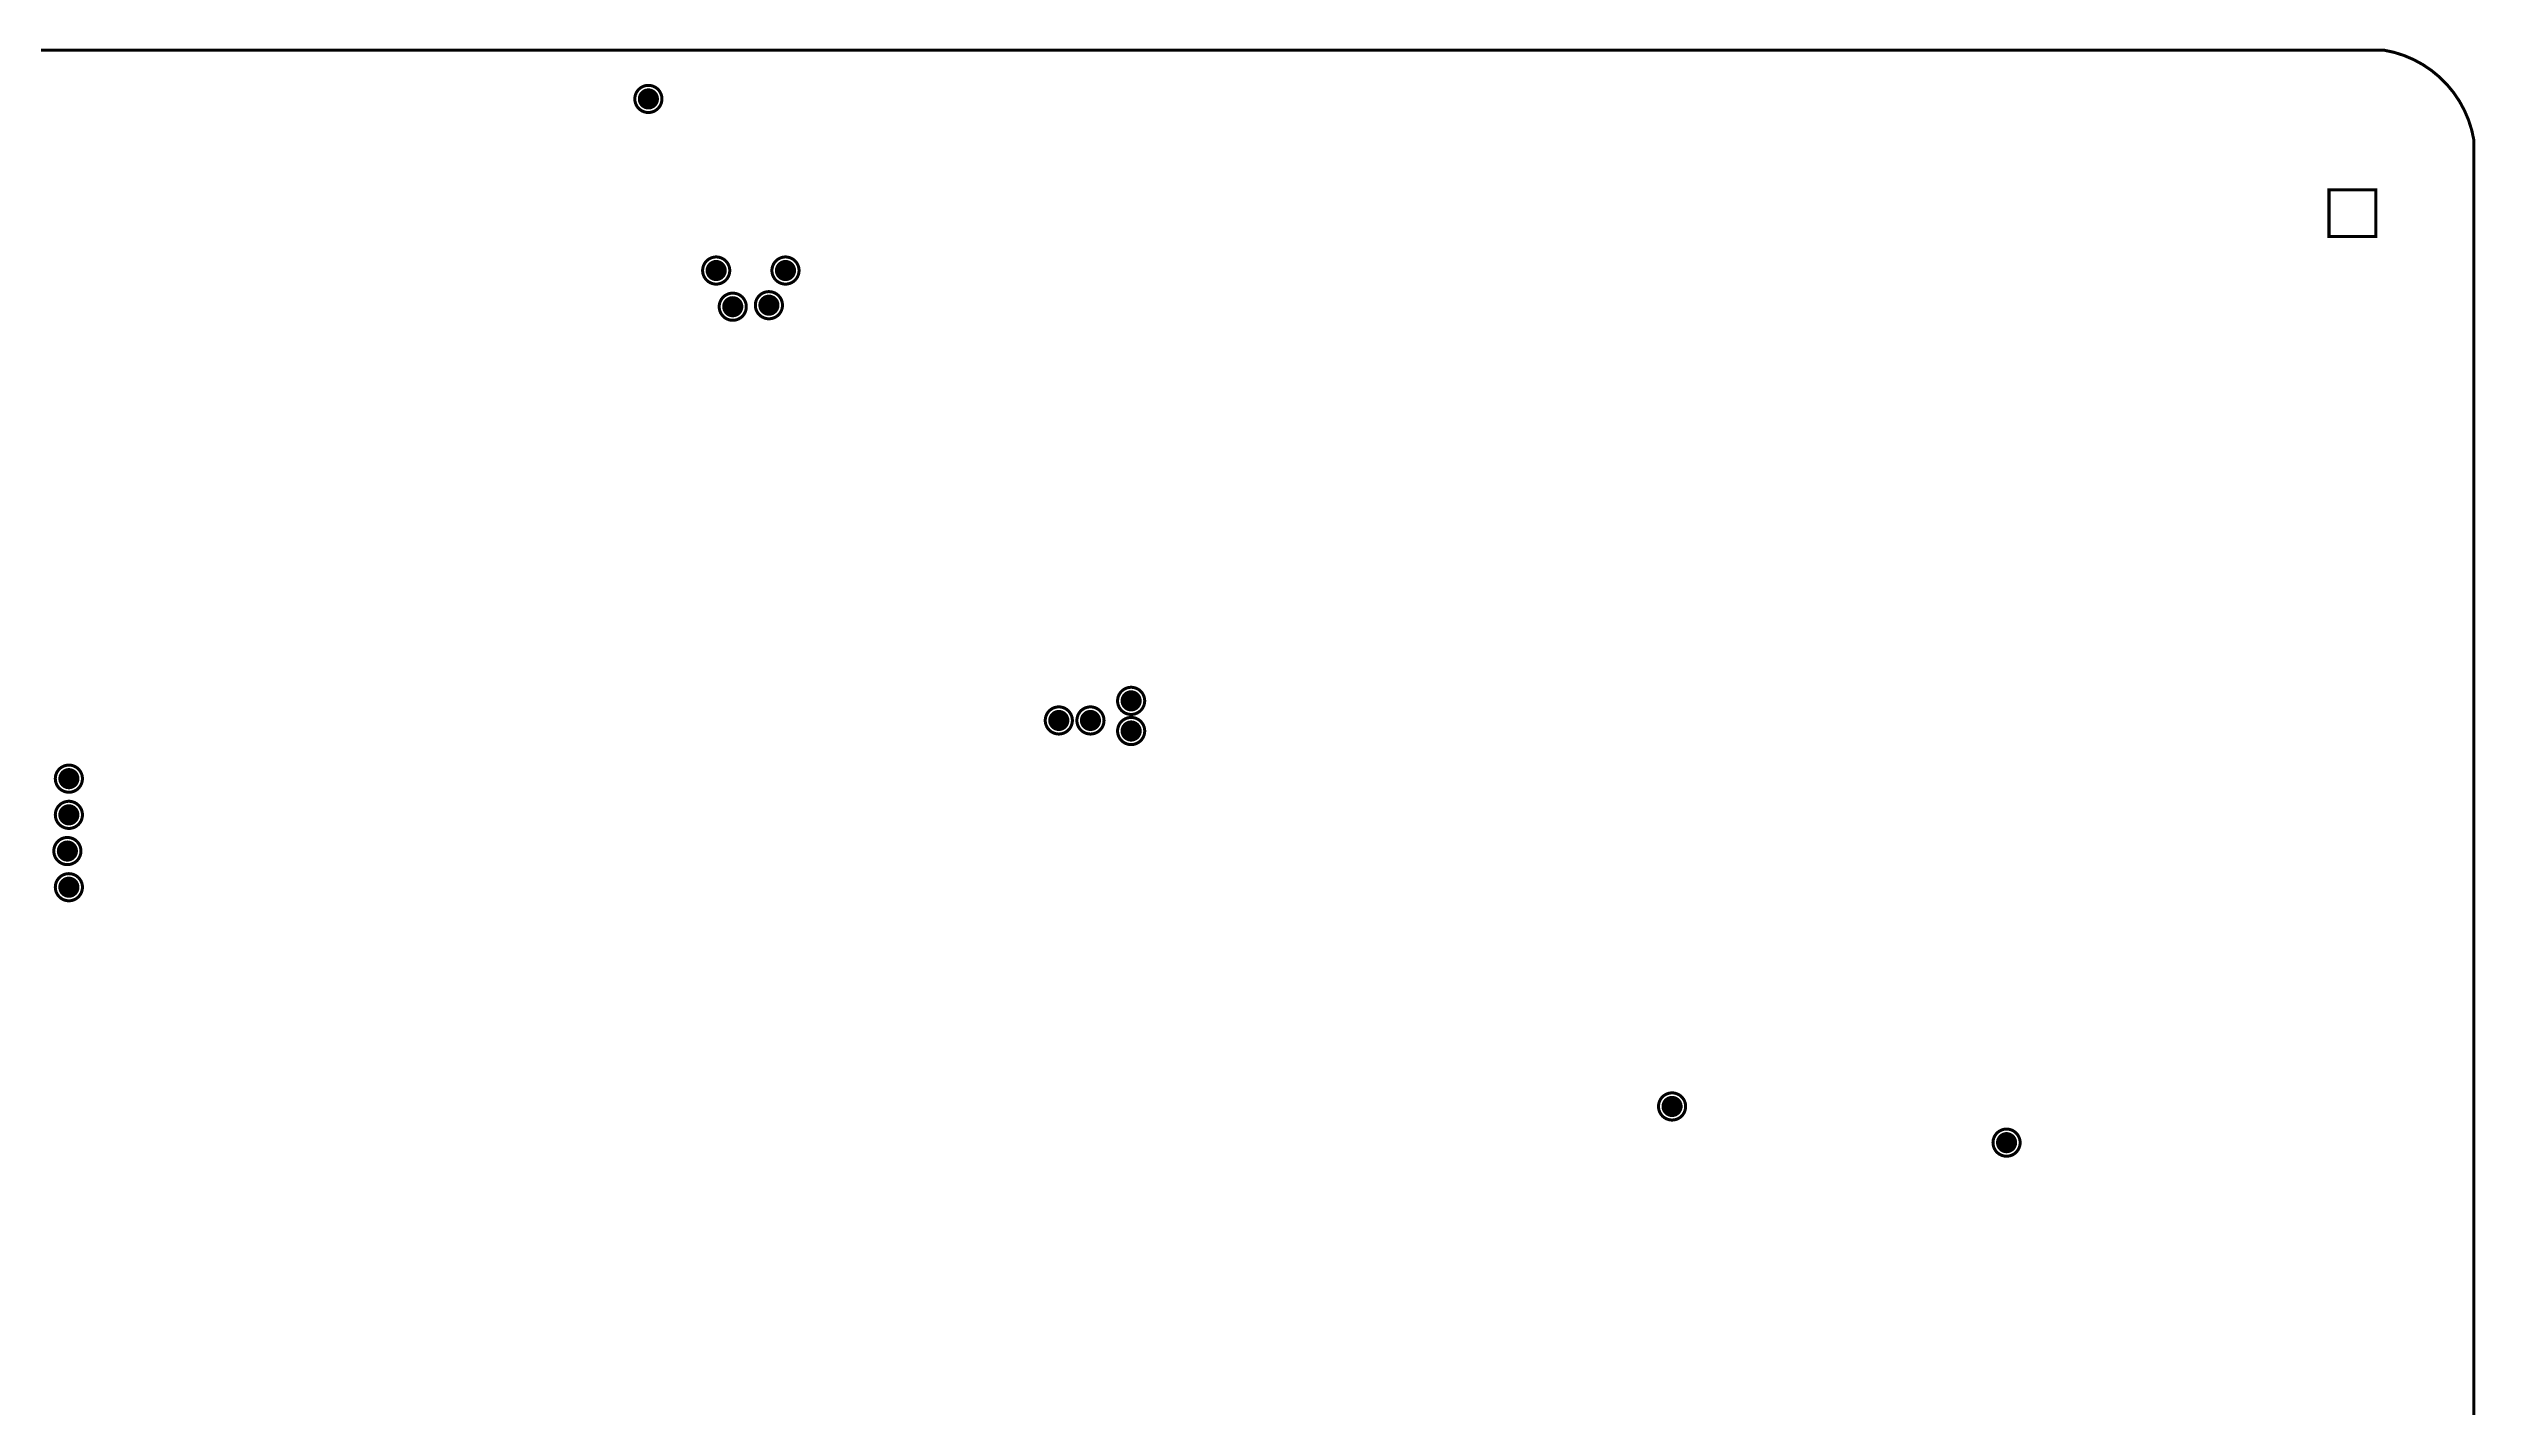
# Model space of a CAD drawing. Extents: x -4 to 157, y -4 to 87.
# Drawn here: x 76 to 156.6, y 41.5 to 86.6 of the extents above; entities that cross this region are included whole.
import ezdxf
from ezdxf.enums import TextEntityAlignment as Align

# ---------------------------------------------------------------- set-up
doc = ezdxf.new("R2010")
doc.units = 0
for name, color, linetype in [('BOARD_CUTOUT_00', 255, 'CONTINUOUS'), ('BOARD_OUTLINE_00', 255, 'CONTINUOUS'), ('DRIL_PLTE_THRU_01', 3, 'CONTINUOUS'), ('DRIL_PLTE_THRU_02', 171, 'CONTINUOUS'), ('DRIL_PLTE_THRU_03', 222, 'CONTINUOUS'), ('DRIL_PLTE_THRU_04', 2, 'CONTINUOUS'), ('PADS_BOT', 56, 'CONTINUOUS'), ('PADS_INNER', 96, 'CONTINUOUS'), ('PADS_TOP', 96, 'CONTINUOUS'), ('PART_BOT_2DLINE_126', 183, 'CONTINUOUS'), ('PART_NAME_129', 3, 'CONTINUOUS')]:
    doc.layers.add(name, color=color, linetype=linetype)
doc.styles.add('W0$03', font='simplex', dxfattribs={"width": 0.75})

# ---------------------------------------------------------------- blocks, each defined once
blk = doc.blocks.new('SMOOTH_0$1')
at = {"const_width": 0.05}
blk.add_lwpolyline([(-0.025, 0, 1), (0.025, 0, 1)], format="xyb", close=True, dxfattribs=at)
blk = doc.blocks.new('BOARD_8')
at = {"layer": 'BOARD_CUTOUT_00', "const_width": 0.1}
blk.add_lwpolyline([(160.97, -4.66), (162.52, -4.66), (162.52, -6.21), (160.97, -6.21)], close=True, dxfattribs=at)
at = {"layer": 'BOARD_OUTLINE_00', "const_width": 0.1}
blk.add_lwpolyline([(5.77, -3.03, -0.317219), (8.77, -0.03), (162.78, -0.03, -0.322509), (165.78, -3.03), (165.78, -87.05, -0.312423), (162.78, -90.05), (8.77, -90.05, -0.333625), (5.77, -87.05)], format="xyb", close=True, dxfattribs=at)
at = {"layer": 'BOARD_CUTOUT_00'}
for p in [(160.97, -4.66), (162.52, -4.66), (160.97, -6.21), (162.52, -6.21)]:
    blk.add_blockref('SMOOTH_0$1', p, dxfattribs=at)
at = {"layer": 'BOARD_OUTLINE_00'}
for p in [(162.78, -0.03), (165.78, -3.03)]:
    blk.add_blockref('SMOOTH_0$1', p, dxfattribs=at)
blk = doc.blocks.new('PART_BODY_BOT_54')
at = {"layer": 'PART_BOT_2DLINE_126', "const_width": 0.10008}
blk.add_lwpolyline([(0.450088, 0, 1), (-0.450088, 0, 1)], format="xyb", close=True, dxfattribs=at)
blk = doc.blocks.new('DRIL_HOLE_0')
blk.add_lwpolyline([(0, 0, 1), (0, 0, 1)], format="xyb", close=True)
blk = doc.blocks.new('PAD_0')
blk.add_lwpolyline([(0, 0, 1), (0, 0, 1)], format="xyb", close=True)
blk = doc.blocks.new('PAD_1')
at = {"const_width": 0.35}
blk.add_lwpolyline([(0, -0.175, 1), (0, 0.175, 1)], format="xyb", close=True, dxfattribs=at)
blk = doc.blocks.new('STK_BOT_78')
at = {"layer": 'DRIL_PLTE_THRU_01'}
blk.add_blockref('DRIL_HOLE_0', (0, 0), dxfattribs=at)
at = {"layer": 'DRIL_PLTE_THRU_02'}
blk.add_blockref('DRIL_HOLE_0', (0, 0), dxfattribs=at)
at = {"layer": 'DRIL_PLTE_THRU_03'}
blk.add_blockref('DRIL_HOLE_0', (0, 0), dxfattribs=at)
at = {"layer": 'DRIL_PLTE_THRU_04'}
blk.add_blockref('DRIL_HOLE_0', (0, 0), dxfattribs=at)
at = {"layer": 'PADS_BOT'}
blk.add_blockref('PAD_1', (0, 0), dxfattribs=at)
at = {"layer": 'PADS_INNER'}
blk.add_blockref('PAD_0', (0, 0), dxfattribs=at)
at = {"layer": 'PADS_TOP'}
blk.add_blockref('PAD_0', (0, 0), dxfattribs=at)
blk = doc.blocks.new('SYM_BOT_49')
for name in ['PART_BODY_BOT_54', 'STK_BOT_78']:
    blk.add_blockref(name, (0, 0))
blk = doc.blocks.new('PART_BOT_189')
blk.add_blockref('SYM_BOT_49', (0, 0))
at = {"layer": 'PART_NAME_129', "style": 'W0$03', "width": 0.75}
blk.add_text('TP7', height=0.21, dxfattribs=at).set_placement((0, 0), align=Align.MIDDLE_CENTER)
blk = doc.blocks.new('PART_BOT_308')
blk.add_blockref('SYM_BOT_49', (0, 0))
at = {"layer": 'PART_NAME_129', "style": 'W0$03', "width": 0.75}
blk.add_text('P1', height=0.21, dxfattribs=at).set_placement((0, 0), align=Align.MIDDLE_CENTER)
blk = doc.blocks.new('PART_BOT_368')
blk.add_blockref('SYM_BOT_49', (0, 0))
at = {"layer": 'PART_NAME_129', "style": 'W0$03', "width": 0.75}
blk.add_text('P20', height=0.21, dxfattribs=at).set_placement((0, 0), align=Align.MIDDLE_CENTER)
blk = doc.blocks.new('PART_BOT_444')
blk.add_blockref('SYM_BOT_49', (0, 0))
at = {"layer": 'PART_NAME_129', "style": 'W0$03', "width": 0.75}
blk.add_text('P10', height=0.21, dxfattribs=at).set_placement((0, 0), align=Align.MIDDLE_CENTER)
blk = doc.blocks.new('PART_BOT_446')
blk.add_blockref('SYM_BOT_49', (0, 0))
at = {"layer": 'PART_NAME_129', "style": 'W0$03', "width": 0.75}
blk.add_text('P12', height=0.21, dxfattribs=at).set_placement((0, 0), align=Align.MIDDLE_CENTER)
blk = doc.blocks.new('PART_BOT_447')
blk.add_blockref('SYM_BOT_49', (0, 0))
at = {"layer": 'PART_NAME_129', "style": 'W0$03', "width": 0.75}
blk.add_text('P13', height=0.21, dxfattribs=at).set_placement((0, 0), align=Align.MIDDLE_CENTER)
blk = doc.blocks.new('PART_BOT_448')
blk.add_blockref('SYM_BOT_49', (0, 0))
at = {"layer": 'PART_NAME_129', "style": 'W0$03', "width": 0.75}
blk.add_text('P15', height=0.21, dxfattribs=at).set_placement((0, 0), align=Align.MIDDLE_CENTER)
blk = doc.blocks.new('PART_BOT_449')
blk.add_blockref('SYM_BOT_49', (0, 0))
at = {"layer": 'PART_NAME_129', "style": 'W0$03', "width": 0.75}
blk.add_text('P16', height=0.21, dxfattribs=at).set_placement((0, 0), align=Align.MIDDLE_CENTER)
blk = doc.blocks.new('PART_BOT_450')
blk.add_blockref('SYM_BOT_49', (0, 0))
at = {"layer": 'PART_NAME_129', "style": 'W0$03', "width": 0.75}
blk.add_text('P24', height=0.21, dxfattribs=at).set_placement((0, 0), align=Align.MIDDLE_CENTER)
blk = doc.blocks.new('PART_BOT_451')
blk.add_blockref('SYM_BOT_49', (0, 0))
at = {"layer": 'PART_NAME_129', "style": 'W0$03', "width": 0.75}
blk.add_text('P25', height=0.21, dxfattribs=at).set_placement((0, 0), align=Align.MIDDLE_CENTER)
blk = doc.blocks.new('PART_BOT_452')
blk.add_blockref('SYM_BOT_49', (0, 0))
at = {"layer": 'PART_NAME_129', "style": 'W0$03', "width": 0.75}
blk.add_text('P26', height=0.21, dxfattribs=at).set_placement((0, 0), align=Align.MIDDLE_CENTER)
blk = doc.blocks.new('PART_BOT_453')
blk.add_blockref('SYM_BOT_49', (0, 0))
at = {"layer": 'PART_NAME_129', "style": 'W0$03', "width": 0.75}
blk.add_text('P27', height=0.21, dxfattribs=at).set_placement((0, 0), align=Align.MIDDLE_CENTER)
blk = doc.blocks.new('PART_BOT_454')
blk.add_blockref('SYM_BOT_49', (0, 0))
at = {"layer": 'PART_NAME_129', "style": 'W0$03', "width": 0.75}
blk.add_text('P4', height=0.21, dxfattribs=at).set_placement((0, 0), align=Align.MIDDLE_CENTER)
blk = doc.blocks.new('PART_BOT_456')
blk.add_blockref('SYM_BOT_49', (0, 0))
at = {"layer": 'PART_NAME_129', "style": 'W0$03', "width": 0.75}
blk.add_text('P6', height=0.21, rotation=-180, dxfattribs=at).set_placement((0, 0), align=Align.MIDDLE_CENTER)
blk = doc.blocks.new('PART_BOT_458')
blk.add_blockref('SYM_BOT_49', (0, 0))
at = {"layer": 'PART_NAME_129', "style": 'W0$03', "width": 0.75}
blk.add_text('P8', height=0.21, dxfattribs=at).set_placement((0, 0), align=Align.MIDDLE_CENTER)

msp = doc.modelspace()

# ---------------------------------------------------------------- block references
msp.add_blockref('BOARD_8', (-9.27, 86.56))
at = {"xscale": -1}
for name, p in [('PART_BOT_368', (95.93, 84.91)), ('PART_BOT_446', (98.18, 79.22)), ('PART_BOT_447', (98.73, 78.02)), ('PART_BOT_449', (99.93, 78.07)), ('PART_BOT_453', (111.95, 64.95)), ('PART_BOT_450', (109.55, 64.3)), ('PART_BOT_452', (110.6, 64.3)), ('PART_BOT_451', (111.95, 63.95)), ('PART_BOT_444', (76.7, 62.37)), ('PART_BOT_458', (76.7, 61.17)), ('PART_BOT_454', (76.7, 58.77))]:
    msp.add_blockref(name, p, dxfattribs=at)
for name, p, rotation in [('PART_BOT_448', (100.48, 79.22), -90), ('PART_BOT_456', (76.65, 59.97), -270), ('PART_BOT_308', (129.9, 51.5), -90), ('PART_BOT_189', (141, 50.3), -90)]:
    msp.add_blockref(name, p, dxfattribs=dict(at, rotation=rotation))

doc.saveas('drawing.dxf')
